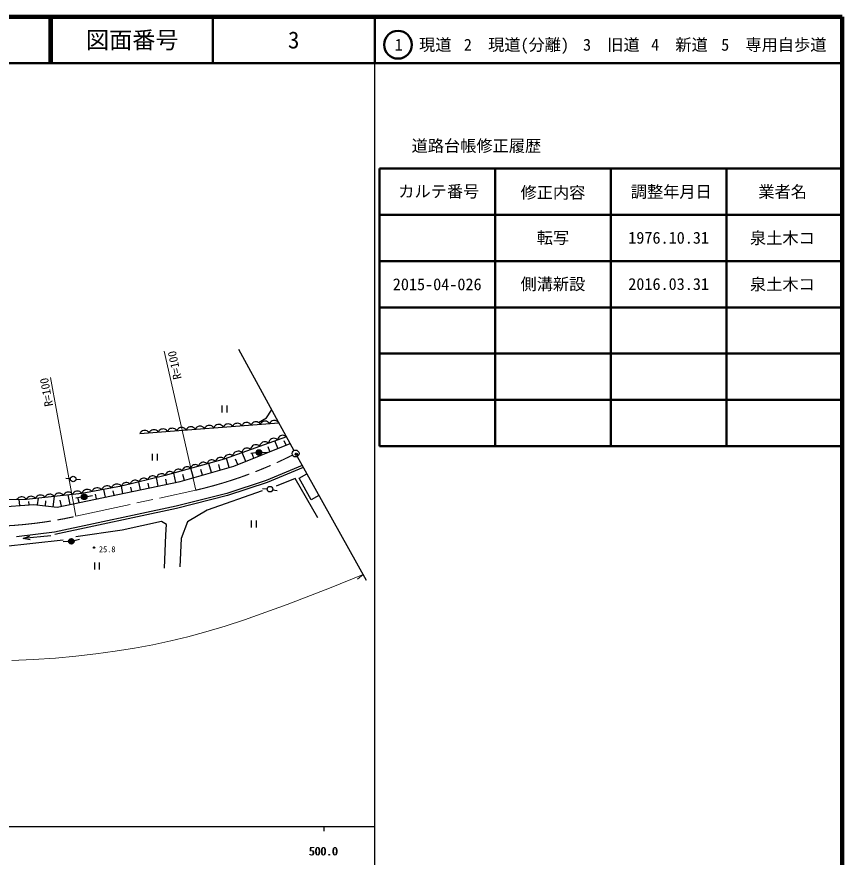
# Model space of a CAD drawing. Units: millimetres, scale not verified. Extents: x 40000 to 680000, y 20000 to 380000.
# Drawn here: x 501671 to 680000, y 198357 to 380000 of the extents above; entities that cross this region are included whole.
import ezdxf
from ezdxf.enums import TextEntityAlignment as Align

# ---------------------------------------------------------------- set-up
doc = ezdxf.new("R2010")
doc.units = ezdxf.units.MM
doc.header["$LTSCALE"] = 1000
doc.header["$PDMODE"] = 32
doc.header["$PDSIZE"] = 500
doc.linetypes.add('CHAIN', pattern=[18.5, 12, -1.5, 3.5, -1.5])
for name, color, linetype, lineweight in [('M-BGD', 7, 'Continuous', 25), ('M-BMK', 2, 'CHAIN', 13), ('M-BMK-OTRS', 5, 'Continuous', 25), ('M-BMK-SRVR', 3, 'Continuous', 25), ('M-STR-HTXT', 7, 'Continuous', 13), ('M-TTL', 2, 'Continuous', 140), ('M-TTL-BAND', 7, 'Continuous', 25), ('M-TTL-FRAM', 2, 'Continuous', 50), ('M-TTL-LINE', 7, 'Continuous', 50)]:
    doc.layers.add(name, color=color, linetype=linetype, lineweight=lineweight)
doc.layers.add('M-OTRS', color=6, linetype='Continuous')
doc.layers.add('M-TTL-TXT', color=7, linetype='Continuous')
doc.styles.add('ＭＳ ゴシック', font='')
doc.styles.get('ＭＳ ゴシック').set_extended_font_data('MS Gothic')

msp = doc.modelspace()

# ---------------------------------------------------------------- linework, layer by layer
at = {"layer": 'M-BGD'}
for p, q in [((545989, 295990), (545989, 294490)), ((547129, 294490), (547129, 295990)), ((555604, 293347), (556677, 294956)), ((553358, 292453), (553119, 292435)), ((553601, 292432), (553358, 292453)), ((553876, 292333), (555604, 293347)), ((554877, 292530), (554647, 292392)), ((555113, 292588), (554877, 292530)), ((555352, 292606), (555113, 292588)), ((555595, 292585), (555352, 292606)), ((555843, 292484), (555595, 292585)), ((556012, 292376), (555843, 292484)), ((556641, 292545), (556491, 292413)), ((556871, 292683), (556641, 292545)), ((557107, 292741), (556871, 292683)), ((557347, 292760), (557107, 292741)), ((557589, 292738), (557347, 292760)), ((557837, 292637), (557589, 292738)), ((558006, 292529), (557837, 292637)), ((558135, 292419), (558006, 292529)), ((528249, 289924), (558270, 292229)), ((530848, 290685), (530617, 290547)), ((531084, 290743), (530848, 290685)), ((531323, 290762), (531084, 290743)), ((531565, 290740), (531323, 290762)), ((531814, 290639), (531565, 290740)), ((531983, 290531), (531814, 290639)), ((532612, 290700), (532461, 290568)), ((532842, 290838), (532612, 290700)), ((533078, 290896), (532842, 290838)), ((533317, 290915), (533078, 290896)), ((533560, 290893), (533317, 290915)), ((533808, 290792), (533560, 290893)), ((533977, 290685), (533808, 290792)), ((534106, 290574), (533977, 290685)), ((534455, 290721), (534345, 290592)), ((534606, 290853), (534455, 290721)), ((534836, 290991), (534606, 290853)), ((535072, 291049), (534836, 290991)), ((535311, 291068), (535072, 291049)), ((535554, 291046), (535311, 291068)), ((535802, 290945), (535554, 291046)), ((535971, 290838), (535802, 290945)), ((536100, 290727), (535971, 290838)), ((536235, 290537), (536100, 290727)), ((536339, 290746), (536235, 290537)), ((536450, 290874), (536339, 290746)), ((536600, 291006), (536450, 290874)), ((536830, 291144), (536600, 291006)), ((537066, 291203), (536830, 291144)), ((537306, 291221), (537066, 291203)), ((537548, 291199), (537306, 291221)), ((537796, 291098), (537548, 291199)), ((537965, 290991), (537796, 291098)), ((538094, 290880), (537965, 290991)), ((538229, 290690), (538094, 290880)), ((538333, 290899), (538229, 290690)), ((538444, 291027), (538333, 290899)), ((538594, 291159), (538444, 291027)), ((538824, 291297), (538594, 291159)), ((539060, 291356), (538824, 291297)), ((539300, 291374), (539060, 291356)), ((539542, 291352), (539300, 291374)), ((539790, 291251), (539542, 291352)), ((539959, 291144), (539790, 291251)), ((540088, 291033), (539959, 291144)), ((540223, 290843), (540088, 291033)), ((540327, 291052), (540223, 290843)), ((540438, 291181), (540327, 291052)), ((540588, 291312), (540438, 291181)), ((540818, 291450), (540588, 291312)), ((541054, 291509), (540818, 291450)), ((541294, 291527), (541054, 291509)), ((541536, 291506), (541294, 291527)), ((541785, 291404), (541536, 291506)), ((541953, 291297), (541785, 291404)), ((542082, 291186), (541953, 291297)), ((542217, 290996), (542082, 291186)), ((542321, 291205), (542217, 290996)), ((542432, 291334), (542321, 291205)), ((542582, 291466), (542432, 291334)), ((542812, 291604), (542582, 291466)), ((543049, 291662), (542812, 291604)), ((543288, 291680), (543049, 291662)), ((543530, 291659), (543288, 291680)), ((543779, 291557), (543530, 291659)), ((543947, 291450), (543779, 291557)), ((544076, 291340), (543947, 291450)), ((544211, 291149), (544076, 291340)), ((544321, 291368), (544211, 291149)), ((544437, 291504), (544321, 291368)), ((544595, 291642), (544437, 291504)), ((544836, 291787), (544595, 291642)), ((545084, 291848), (544836, 291787)), ((545336, 291867), (545084, 291848)), ((545590, 291845), (545336, 291867)), ((545851, 291739), (545590, 291845)), ((546028, 291626), (545851, 291739)), ((546163, 291510), (546028, 291626)), ((546305, 291310), (546163, 291510)), ((546409, 291519), (546305, 291310)), ((546520, 291648), (546409, 291519)), ((546670, 291779), (546520, 291648)), ((546900, 291917), (546670, 291779)), ((547137, 291976), (546900, 291917)), ((547376, 291994), (547137, 291976)), ((547618, 291973), (547376, 291994)), ((547867, 291871), (547618, 291973)), ((548035, 291764), (547867, 291871)), ((548164, 291653), (548035, 291764)), ((548299, 291463), (548164, 291653)), ((548404, 291672), (548299, 291463)), ((548514, 291801), (548404, 291672)), ((548664, 291933), (548514, 291801)), ((548894, 292071), (548664, 291933)), ((549131, 292129), (548894, 292071)), ((549370, 292147), (549131, 292129)), ((549612, 292126), (549370, 292147)), ((549861, 292024), (549612, 292126)), ((550030, 291917), (549861, 292024)), ((550158, 291807), (550030, 291917)), ((550293, 291616), (550158, 291807)), ((550398, 291825), (550293, 291616)), ((550508, 291954), (550398, 291825)), ((550658, 292086), (550508, 291954)), ((550889, 292224), (550658, 292086)), ((551125, 292282), (550889, 292224)), ((551364, 292300), (551125, 292282)), ((551606, 292279), (551364, 292300)), ((551855, 292177), (551606, 292279)), ((552024, 292070), (551855, 292177)), ((552153, 291960), (552024, 292070)), ((552287, 291769), (552153, 291960)), ((552392, 291978), (552287, 291769)), ((552502, 292107), (552392, 291978)), ((552653, 292239), (552502, 292107)), ((552883, 292377), (552653, 292239)), ((553119, 292435), (552883, 292377)), ((553849, 292331), (553601, 292432)), ((554018, 292223), (553849, 292331)), ((554147, 292113), (554018, 292223)), ((554282, 291922), (554147, 292113)), ((554386, 292131), (554282, 291922)), ((554496, 292260), (554386, 292131)), ((554647, 292392), (554496, 292260)), ((556141, 292266), (556012, 292376)), ((556276, 292076), (556141, 292266)), ((556380, 292284), (556276, 292076)), ((556491, 292413), (556380, 292284)), ((558270, 292229), (558135, 292419)), ((528363, 290133), (528258, 289925)), ((528473, 290262), (528363, 290133)), ((528623, 290394), (528473, 290262)), ((528853, 290532), (528623, 290394)), ((529090, 290590), (528853, 290532)), ((529329, 290608), (529090, 290590)), ((529571, 290587), (529329, 290608)), ((529820, 290486), (529571, 290587)), ((529989, 290378), (529820, 290486)), ((530117, 290268), (529989, 290378)), ((530252, 290078), (530117, 290268)), ((530357, 290286), (530252, 290078)), ((530467, 290415), (530357, 290286)), ((530617, 290547), (530467, 290415)), ((532111, 290421), (531983, 290531)), ((532246, 290231), (532111, 290421)), ((532351, 290439), (532246, 290231)), ((532461, 290568), (532351, 290439)), ((534241, 290384), (534106, 290574)), ((534345, 290592), (534241, 290384)), ((559905, 289243), (546451, 284413)), ((556940, 288848), (556703, 288763)), ((557191, 288894), (556940, 288848)), ((557471, 288860), (557191, 288894)), ((557672, 288798), (557471, 288860)), ((558140, 288950), (558068, 288796)), ((558250, 289117), (558140, 288950)), ((558436, 289311), (558250, 289117)), ((558648, 289429), (558436, 289311)), ((558874, 289510), (558648, 289429)), ((559113, 289554), (558874, 289510)), ((559380, 289522), (559113, 289554)), ((559571, 289463), (559380, 289522)), ((559724, 289391), (559571, 289463)), ((559905, 289243), (559724, 289391)), ((548538, 282863), (560702, 287787)), ((552426, 287049), (552311, 286874)), ((552621, 287253), (552426, 287049)), ((552844, 287378), (552621, 287253)), ((553081, 287463), (552844, 287378)), ((553332, 287508), (553081, 287463)), ((553612, 287475), (553332, 287508)), ((553813, 287413), (553612, 287475)), ((553974, 287337), (553813, 287413)), ((554164, 287182), (553974, 287337)), ((554209, 287411), (554164, 287182)), ((554281, 287564), (554209, 287411)), ((554391, 287731), (554281, 287564)), ((554577, 287925), (554391, 287731)), ((554789, 288044), (554577, 287925)), ((555015, 288125), (554789, 288044)), ((555254, 288169), (555015, 288125)), ((555521, 288137), (555254, 288169)), ((555712, 288078), (555521, 288137)), ((555865, 288005), (555712, 288078)), ((556046, 287858), (555865, 288005)), ((556358, 286028), (555946, 287045)), ((556094, 288098), (556046, 287858)), ((556170, 288259), (556094, 288098)), ((556285, 288434), (556170, 288259)), ((556480, 288638), (556285, 288434)), ((556703, 288763), (556480, 288638)), ((558096, 286732), (557438, 288357)), ((557833, 288722), (557672, 288798)), ((558022, 288567), (557833, 288722)), ((558068, 288796), (558022, 288567)), ((559834, 287435), (559456, 288369)), ((530917, 285570), (530917, 284070)), ((532057, 284070), (532057, 285570)), ((547071, 285273), (546859, 285155)), ((547297, 285354), (547071, 285273)), ((547537, 285398), (547297, 285354)), ((547803, 285366), (547537, 285398)), ((547994, 285307), (547803, 285366)), ((548148, 285235), (547994, 285307)), ((548328, 285087), (548148, 285235)), ((548376, 285327), (548328, 285087)), ((548452, 285488), (548376, 285327)), ((548567, 285664), (548452, 285488)), ((548762, 285868), (548567, 285664)), ((548985, 285992), (548762, 285868)), ((549222, 286077), (548985, 285992)), ((549474, 286123), (549222, 286077)), ((549753, 286090), (549474, 286123)), ((549954, 286028), (549753, 286090)), ((550115, 285952), (549954, 286028)), ((550305, 285797), (550115, 285952)), ((550350, 286025), (550305, 285797)), ((550423, 286179), (550350, 286025)), ((551144, 283918), (550374, 285822)), ((550533, 286346), (550423, 286179)), ((550718, 286540), (550533, 286346)), ((550930, 286659), (550718, 286540)), ((551156, 286740), (550930, 286659)), ((551396, 286783), (551156, 286740)), ((551662, 286751), (551396, 286783)), ((551853, 286692), (551662, 286751)), ((552007, 286620), (551853, 286692)), ((552187, 286472), (552007, 286620)), ((552235, 286713), (552187, 286472)), ((553415, 285765), (552221, 285646)), ((552311, 286874), (552235, 286713)), ((552882, 284622), (552437, 285722)), ((554612, 285852), (555810, 285907)), ((546451, 284413), (533742, 280870)), ((541215, 283387), (541099, 283236)), ((541404, 283558), (541215, 283387)), ((541613, 283656), (541404, 283558)), ((541833, 283717), (541613, 283656)), ((542062, 283742), (541833, 283717)), ((542313, 283693), (542062, 283742)), ((542490, 283624), (542313, 283693)), ((542630, 283545), (542490, 283624)), ((542791, 283393), (542630, 283545)), ((542850, 283606), (542791, 283393)), ((542929, 283747), (542850, 283606)), ((543045, 283897), (542929, 283747)), ((543234, 284068), (543045, 283897)), ((543706, 281476), (543129, 283487)), ((543443, 284166), (543234, 284068)), ((543663, 284227), (543443, 284166)), ((543893, 284252), (543663, 284227)), ((544143, 284204), (543893, 284252)), ((544320, 284135), (544143, 284204)), ((544460, 284055), (544320, 284135)), ((544621, 283903), (544460, 284055)), ((544680, 284117), (544621, 283903)), ((544759, 284257), (544680, 284117)), ((544875, 284408), (544759, 284257)), ((545064, 284579), (544875, 284408)), ((545273, 284677), (545064, 284579)), ((545493, 284738), (545273, 284677)), ((545723, 284762), (545493, 284738)), ((545973, 284714), (545723, 284762)), ((546150, 284645), (545973, 284714)), ((546291, 284566), (546150, 284645)), ((546451, 284413), (546291, 284566)), ((546491, 284640), (546446, 284411)), ((546564, 284794), (546491, 284640)), ((546674, 284961), (546564, 284794)), ((546859, 285155), (546674, 284961)), ((547571, 282586), (546991, 284607)), ((549407, 283215), (548928, 284399)), ((534389, 281642), (534179, 281544)), ((534608, 281703), (534389, 281642)), ((534838, 281728), (534608, 281703)), ((535088, 281679), (534838, 281728)), ((535265, 281610), (535088, 281679)), ((535406, 281531), (535265, 281610)), ((535625, 281592), (535567, 281378)), ((535705, 281732), (535625, 281592)), ((535820, 281883), (535705, 281732)), ((536009, 282054), (535820, 281883)), ((536219, 282152), (536009, 282054)), ((536438, 282213), (536219, 282152)), ((536668, 282238), (536438, 282213)), ((536918, 282189), (536668, 282238)), ((537096, 282120), (536918, 282189)), ((536942, 279532), (548538, 282863)), ((537236, 282041), (537096, 282120)), ((537397, 281889), (537236, 282041)), ((537456, 282102), (537397, 281889)), ((537535, 282243), (537456, 282102)), ((537651, 282393), (537535, 282243)), ((537840, 282564), (537651, 282393)), ((538049, 282662), (537840, 282564)), ((538269, 282723), (538049, 282662)), ((538498, 282748), (538269, 282723)), ((538749, 282700), (538498, 282748)), ((538926, 282631), (538749, 282700)), ((539066, 282551), (538926, 282631)), ((539227, 282399), (539066, 282551)), ((539283, 282601), (539227, 282399)), ((539841, 280365), (539255, 282407)), ((539358, 282734), (539283, 282601)), ((539467, 282877), (539358, 282734)), ((539646, 283039), (539467, 282877)), ((539845, 283132), (539646, 283039)), ((540053, 283190), (539845, 283132)), ((540271, 283213), (540053, 283190)), ((540508, 283167), (540271, 283213)), ((540675, 283102), (540508, 283167)), ((540808, 283027), (540675, 283102)), ((540961, 282882), (540808, 283027)), ((541020, 283096), (540961, 282882)), ((541099, 283236), (541020, 283096)), ((541774, 280920), (541424, 282136)), ((545639, 282031), (545295, 283228)), ((563319, 283053), (555551, 279783)), ((563513, 282592), (555726, 279315)), ((513254, 280152), (512257, 280230)), ((514449, 280051), (515445, 279960)), ((533742, 280870), (524299, 278525)), ((526882, 279785), (526658, 279688)), ((527115, 279843), (526882, 279785)), ((527357, 279862), (527115, 279843)), ((527619, 279803), (527357, 279862)), ((527803, 279725), (527619, 279803)), ((528261, 279822), (528178, 279684)), ((528381, 279970), (528261, 279822)), ((528575, 280135), (528381, 279970)), ((528787, 280227), (528575, 280135)), ((529009, 280282), (528787, 280227)), ((529239, 280300), (529009, 280282)), ((529488, 280244), (529239, 280300)), ((529663, 280170), (529488, 280244)), ((529801, 280087), (529663, 280170)), ((529957, 279930), (529801, 280087)), ((530026, 280153), (529957, 279930)), ((530113, 280298), (530026, 280153)), ((530240, 280453), (530113, 280298)), ((530444, 280628), (530240, 280453)), ((530667, 280724), (530444, 280628)), ((530900, 280782), (530667, 280724)), ((531142, 280801), (530900, 280782)), ((531404, 280743), (531142, 280801)), ((531588, 280665), (531404, 280743)), ((531734, 280577), (531588, 280665)), ((531898, 280412), (531734, 280577)), ((532199, 278547), (531816, 280391)), ((531963, 280624), (531898, 280412)), ((532046, 280762), (531963, 280624)), ((532166, 280909), (532046, 280762)), ((532360, 281075), (532166, 280909)), ((532572, 281167), (532360, 281075)), ((532794, 281222), (532572, 281167)), ((533024, 281240), (532794, 281222)), ((533273, 281184), (533024, 281240)), ((533448, 281110), (533273, 281184)), ((533586, 281027), (533448, 281110)), ((533742, 280870), (533586, 281027)), ((533795, 281082), (533736, 280868)), ((533874, 281222), (533795, 281082)), ((534096, 278941), (533857, 280092)), ((533990, 281373), (533874, 281222)), ((534179, 281544), (533990, 281373)), ((535567, 281378), (535406, 281531)), ((535994, 279335), (535569, 281379)), ((537909, 279810), (537554, 281044)), ((555551, 279783), (547027, 276982)), ((561786, 280183), (557733, 278574)), ((566674, 271719), (561786, 280183)), ((562660, 280288), (564327, 281244)), ((565296, 275600), (562660, 280288)), ((510379, 274016), (536942, 279532)), ((524299, 278525), (515716, 276976)), ((518460, 278069), (518234, 277900)), ((518700, 278155), (518460, 278069)), ((518948, 278199), (518700, 278155)), ((519203, 278203), (518948, 278199)), ((519474, 278124), (519203, 278203)), ((519662, 278029), (519474, 278124)), ((519808, 277928), (519662, 278029)), ((519969, 277744), (519808, 277928)), ((520060, 277984), (519969, 277744)), ((520167, 278137), (520060, 277984)), ((520316, 278298), (520167, 278137)), ((520553, 278475), (520316, 278298)), ((520805, 278565), (520553, 278475)), ((521064, 278612), (520805, 278565)), ((521332, 278616), (521064, 278612)), ((521615, 278533), (521332, 278616)), ((521812, 278434), (521615, 278533)), ((521965, 278328), (521812, 278434)), ((522134, 278135), (521965, 278328)), ((522225, 278374), (522134, 278135)), ((522332, 278528), (522225, 278374)), ((522481, 278689), (522332, 278528)), ((522718, 278866), (522481, 278689)), ((522970, 278956), (522718, 278866)), ((523229, 279003), (522970, 278956)), ((523497, 279007), (523229, 279003)), ((523780, 278924), (523497, 279007)), ((523977, 278825), (523780, 278924)), ((524130, 278718), (523977, 278825)), ((524299, 278525), (524130, 278718)), ((524609, 276971), (524287, 278523)), ((524393, 278744), (524328, 278533)), ((524476, 278883), (524393, 278744)), ((524596, 279030), (524476, 278883)), ((524790, 279195), (524596, 279030)), ((525002, 279287), (524790, 279195)), ((525223, 279342), (525002, 279287)), ((525454, 279360), (525223, 279342)), ((525703, 279305), (525454, 279360)), ((525878, 279231), (525703, 279305)), ((526016, 279147), (525878, 279231)), ((526172, 278990), (526016, 279147)), ((526240, 279213), (526172, 278990)), ((526328, 279359), (526240, 279213)), ((526507, 277365), (526304, 278340)), ((526454, 279514), (526328, 279359)), ((526658, 279688), (526454, 279514)), ((527949, 279637), (527803, 279725)), ((528113, 279472), (527949, 279637)), ((528404, 277759), (528052, 279457)), ((528178, 279684), (528113, 279472)), ((530302, 278153), (530081, 279216)), ((555726, 279315), (547166, 276501)), ((555759, 277919), (554760, 277945)), ((502367, 276201), (502128, 276080)), ((502607, 276241), (502367, 276201)), ((502847, 276242), (502607, 276241)), ((503087, 276203), (502847, 276242)), ((503328, 276083), (503087, 276203)), ((515716, 276976), (503729, 275645)), ((504039, 276122), (503893, 275985)), ((504264, 276267), (504039, 276122)), ((504498, 276334), (504264, 276267)), ((504737, 276360), (504498, 276334)), ((504980, 276347), (504737, 276360)), ((505231, 276254), (504980, 276347)), ((505404, 276153), (505231, 276254)), ((505536, 276047), (505404, 276153)), ((505891, 276223), (505779, 276084)), ((506044, 276367), (505891, 276223)), ((506280, 276520), (506044, 276367)), ((506526, 276589), (506280, 276520)), ((506777, 276617), (506526, 276589)), ((507032, 276603), (506777, 276617)), ((507296, 276506), (507032, 276603)), ((507477, 276399), (507296, 276506)), ((507616, 276288), (507477, 276399)), ((507765, 276093), (507616, 276288)), ((507862, 276305), (507765, 276093)), ((507968, 276437), (507862, 276305)), ((508114, 276574), (507968, 276437)), ((508339, 276720), (508114, 276574)), ((508573, 276786), (508339, 276720)), ((508812, 276813), (508573, 276786)), ((509055, 276799), (508812, 276813)), ((509306, 276707), (509055, 276799)), ((509479, 276605), (509306, 276707)), ((509611, 276499), (509479, 276605)), ((509535, 274115), (509794, 276318)), ((509752, 276313), (509611, 276499)), ((509850, 276525), (509752, 276313)), ((509956, 276658), (509850, 276525)), ((510101, 276795), (509956, 276658)), ((510327, 276941), (510101, 276795)), ((510561, 277007), (510327, 276941)), ((510799, 277033), (510561, 277007)), ((511042, 277020), (510799, 277033)), ((511294, 276927), (511042, 277020)), ((511466, 276826), (511294, 276927)), ((511599, 276720), (511466, 276826)), ((511740, 276534), (511599, 276720)), ((511837, 276746), (511740, 276534)), ((511943, 276879), (511837, 276746)), ((512089, 277016), (511943, 276879)), ((512314, 277161), (512089, 277016)), ((512549, 277228), (512314, 277161)), ((512787, 277254), (512549, 277228)), ((513030, 277241), (512787, 277254)), ((513225, 274607), (512801, 276652)), ((513282, 277148), (513030, 277241)), ((513454, 277046), (513282, 277148)), ((513587, 276940), (513454, 277046)), ((513728, 276755), (513587, 276940)), ((513825, 276967), (513728, 276755)), ((513931, 277099), (513825, 276967)), ((514077, 277236), (513931, 277099)), ((514302, 277382), (514077, 277236)), ((514536, 277448), (514302, 277382)), ((515620, 276142), (514437, 275945)), ((514775, 277475), (514536, 277448)), ((515018, 277462), (514775, 277475)), ((515123, 275001), (514890, 276120)), ((515270, 277369), (515018, 277462)), ((515442, 277267), (515270, 277369)), ((515574, 277161), (515442, 277267)), ((515716, 276976), (515574, 277161)), ((515829, 277220), (515738, 276980)), ((515935, 277373), (515829, 277220)), ((516085, 277534), (515935, 277373)), ((516321, 277711), (516085, 277534)), ((516573, 277801), (516321, 277711)), ((516833, 277848), (516573, 277801)), ((516806, 276330), (517992, 276508)), ((517100, 277852), (516833, 277848)), ((517384, 277769), (517100, 277852)), ((517580, 277670), (517384, 277769)), ((517734, 277564), (517580, 277670)), ((517903, 277370), (517734, 277564)), ((517989, 277600), (517903, 277370)), ((518091, 277746), (517989, 277600)), ((518234, 277900), (518091, 277746)), ((518917, 275789), (518705, 276810)), ((520815, 276183), (520472, 277834)), ((522712, 276577), (522513, 277538)), ((547027, 276982), (536087, 274241)), ((547166, 276501), (536200, 273754)), ((554693, 277560), (542828, 273331)), ((556949, 277795), (557932, 277613)), ((566934, 276565), (565296, 275600)), ((503729, 275645), (479291, 275572)), ((495247, 273823), (505313, 274612)), ((501729, 275639), (501602, 275848)), ((501848, 275839), (501729, 275639)), ((501968, 275959), (501848, 275839)), ((502128, 276080), (501968, 275959)), ((502293, 274375), (502194, 275640)), ((503488, 275964), (503328, 276083)), ((503608, 275844), (503488, 275964)), ((503729, 275645), (503608, 275844)), ((503787, 275852), (503690, 275640)), ((503893, 275985), (503787, 275852)), ((504306, 274533), (504251, 275232)), ((505313, 274612), (510379, 274016)), ((505677, 275861), (505536, 276047)), ((505779, 276084), (505677, 275861)), ((506157, 274512), (506324, 275933)), ((507846, 274314), (507974, 275401)), ((511328, 274213), (511051, 275547)), ((536087, 274241), (509788, 268631)), ((536200, 273754), (509871, 268138)), ((542828, 273331), (538581, 270872)), ((532918, 270947), (524412, 269068)), ((534036, 270276), (532918, 270947)), ((538581, 270872), (537165, 267221)), ((552282, 271133), (552282, 269633)), ((553422, 269633), (553422, 271133)), ((524412, 269068), (514428, 267578)), ((533887, 268041), (534036, 270276)), ((509788, 268631), (501577, 267598)), ((508988, 267825), (503037, 267215)), ((503037, 267215), (504486, 267786)), ((504572, 266950), (503037, 267215)), ((514037, 266774), (515202, 267066)), ((533589, 260813), (533887, 268041)), ((537165, 267221), (536867, 261111)), ((511671, 266907), (498549, 265472)), ((512857, 266586), (511660, 266501)), ((518429, 262060), (518429, 260560)), ((519569, 260560), (519569, 262060))]:
    msp.add_line(p, q, dxfattribs=at)
for centre, radius in [((554012, 285825), 600), ((554012, 285825), 528), ((554012, 285825), 456), ((554012, 285825), 384), ((554012, 285825), 312), ((554012, 285825), 240), ((554012, 285825), 168), ((554012, 285825), 96), ((554012, 285825), 24), ((513852, 280105), 600), ((556359, 277904), 600), ((516212, 276241), 600), ((516212, 276241), 528), ((516212, 276241), 456), ((516212, 276241), 384), ((516212, 276241), 312), ((516212, 276241), 240), ((516212, 276241), 168), ((516212, 276241), 96), ((516212, 276241), 24), ((513455, 266629), 600), ((513455, 266629), 528), ((513455, 266629), 456), ((513455, 266629), 384), ((513455, 266629), 312), ((513455, 266629), 240), ((513455, 266629), 168), ((513455, 266629), 96), ((513455, 266629), 24), ((518365, 265273), 150), ((518365, 265273), 90), ((518365, 265273), 30)]:
    msp.add_circle(centre, radius, dxfattribs=at)
at = {"layer": 'M-BMK'}
msp.add_line((514438, 272037), (540373, 277693), dxfattribs=at)
for centre, radius, start, end in [((519579, 367403), 92089, 283.05049, 296.88803), ((493790, 366370), 96566, 260.97006, 282.34615)]:
    msp.add_arc(centre, radius, start, end, dxfattribs=at)
at = {"layer": 'M-BMK-OTRS'}
for p, q in [((549559, 308136), (561533, 286270)), ((562258, 284957), (577145, 258240))]:
    msp.add_line(p, q, dxfattribs=at)
at = {"layer": 'M-BMK-SRVR'}
for radius in [750, 30]:
    msp.add_circle((561893, 285612), radius, dxfattribs=at)
at = {"layer": 'M-OTRS'}
msp.add_point((562071, 285457), dxfattribs=at)
at = {"layer": 'M-STR-HTXT'}
for p, q in [((540373, 277693), (533510, 307719)), ((508961, 302038), (514438, 272037)), ((576477, 259439), (575289, 258432))]:
    msp.add_line(p, q, dxfattribs=at)
msp.add_lwpolyline([(500574, 240845), (505187, 241062), (509994, 241391), (514393, 241792), (518778, 242293), (522948, 242869), (527098, 243545), (531030, 244286), (534938, 245126), (538631, 246021), (542484, 247061), (546693, 248313), (550874, 249664), (560106, 252959), (569262, 256526), (576477, 259439)], dxfattribs=at)
at = {"layer": 'M-TTL'}
for p, q in [((680000, 380000), (40000, 380000)), ((680000, 20000), (680000, 380000))]:
    msp.add_line(p, q, dxfattribs=at)
at = {"layer": 'M-TTL-BAND'}
for p, q in [((579000, 20000), (579000, 370000)), ((40000, 205000), (579000, 205000)), ((568000, 205000), (568000, 204000))]:
    msp.add_line(p, q, dxfattribs=at)
at = {"layer": 'M-TTL-FRAM'}
for p, q in [((580000, 347197), (580000, 287197)), ((580000, 347197), (680000, 347197)), ((580000, 287197), (680000, 287197))]:
    msp.add_line(p, q, dxfattribs=at)
at = {"layer": 'M-TTL-LINE'}
for p, q in [((508747, 380000), (508747, 370000)), ((509247, 380000), (509247, 370000)), ((543997, 380000), (543997, 370000)), ((579000, 380000), (579000, 370000)), ((40000, 370000), (680000, 370000)), ((605000, 347197), (605000, 287197)), ((630000, 347197), (630000, 287197)), ((655000, 347197), (655000, 287197)), ((580000, 337197), (680000, 337197)), ((580000, 327197), (680000, 327197)), ((580000, 317197), (680000, 317197)), ((580000, 307197), (680000, 307197)), ((580000, 297197), (680000, 297197))]:
    msp.add_line(p, q, dxfattribs=at)
msp.add_circle((584031, 373958), 3000, dxfattribs=at)

# ---------------------------------------------------------------- texts
at = {"layer": 'M-BGD', "style": 'ＭＳ ゴシック'}
msp.add_text('25.8', height=1320, dxfattribs=at).set_placement((519401, 263860), align=Align.BOTTOM_LEFT)
at = {"layer": 'M-STR-HTXT', "style": 'ＭＳ ゴシック'}
for rotation, p in [(101.9, (537835, 301951)), (100.3, (510053, 296054))]:
    msp.add_text('R=100', height=1833, rotation=rotation, dxfattribs=at).set_placement(p, align=Align.BOTTOM_LEFT)
at = {"layer": 'M-TTL-BAND', "style": 'ＭＳ ゴシック'}
for p in [(567844, 198195), (568000, 198195)]:
    msp.add_text('500.0', height=1833, dxfattribs=at).set_placement(p, align=Align.BOTTOM_CENTER)
at = {"layer": 'M-TTL-TXT', "style": 'ＭＳ ゴシック'}
for s, height, p in [('図面番号', 3666, (526622, 375000)), ('3', 3666, (561497, 375000)), ('1\u3000現道', 2566, (589448, 373958)), ('2\u3000現道(分離)', 2566, (609619, 373958)), ('3\u3000旧道', 2566, (630121, 373958)), ('4\u3000新道', 2566, (644824, 373958)), ('5\u3000専用自歩道', 2566, (665228, 373958)), ('道路台帳修正履歴', 2566, (600968, 352113)), ('カルテ番号', 2566, (592839, 342277)), ('修正内容', 2566, (617509, 342023)), ('調整年月日', 2566, (643089, 342197)), ('業者名', 2566, (667134, 342197)), ('転写', 2566, (617500, 332245)), ('1976.10.31', 2566, (642500, 332245)), ('泉土木コ', 2566, (667077, 332189)), ('2015-04-026', 2566, (592500, 322189)), ('側溝新設', 2566, (617500, 322245)), ('2016.03.31', 2566, (642500, 322245)), ('泉土木コ', 2566, (667077, 322189))]:
    msp.add_text(s, height=height, dxfattribs=at).set_placement(p, align=Align.MIDDLE_CENTER)

doc.saveas('drawing.dxf')
